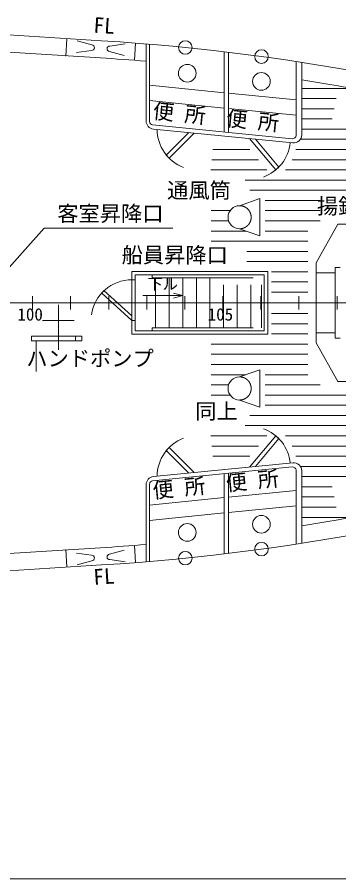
# Model space of a CAD drawing. Units: millimetres, scale not verified. Extents: x -51052 to 51048, y -29700 to 29700.
# Drawn here: x 17716 to 22447, y 1766 to 14446 of the extents above; entities that cross this region are included whole.
import ezdxf
from ezdxf.enums import TextEntityAlignment as Align

# ---------------------------------------------------------------- set-up
doc = ezdxf.new("R2010")
doc.units = ezdxf.units.MM
doc.header["$LTSCALE"] = 100
doc.linetypes.add('USER1', pattern=[50.8, 31.75, -6.35, 6.35, -6.35])
doc.linetypes.add('USER2', pattern=[9.525, 6.35, -3.175])
for name, color, linetype, lineweight in [('0-2_sunpou', 7, 'Continuous', 18), ('0-3_keijou', 7, 'Continuous', 18), ('0-5_text', 7, 'Continuous', 18), ('0-6_center', 7, 'USER1', 18), ('0-7_hachi', 7, 'Continuous', 18)]:
    doc.layers.add(name, color=color, linetype=linetype, lineweight=lineweight)
doc.styles.add('ＭＳ ゴシック', font='')
doc.styles.get('ＭＳ ゴシック').set_extended_font_data('MS Gothic')

msp = doc.modelspace()

# ---------------------------------------------------------------- linework, layer by layer
at = {"layer": '0-2_sunpou'}
for p, q in [((17941.5, 10342.6), (17941.5, 10142.6)), ((18501.5, 10342.6), (18501.5, 10142.6)), ((19061.5, 10342.6), (19061.5, 10142.6)), ((19621.5, 10342.6), (19621.5, 10142.6)), ((20181.5, 10342.6), (20181.5, 10142.6)), ((20741.5, 10342.6), (20741.5, 10142.6)), ((21301.5, 10342.6), (21301.5, 10142.6)), ((21861.5, 10342.6), (21861.5, 10142.6)), ((22421.5, 10342.6), (22421.5, 10142.6)), ((-41248.7, 10242.6), (45870.3, 10242.6)), ((34347, 1765.9), (-40697, 1765.9))]:
    msp.add_line(p, q, dxfattribs=at)
at = {"layer": '0-3_keijou'}
for p, q in [((15378.2, 14322), (18954.6, 14100.9)), ((18431.2, 13875.4), (18447, 14128.9)), ((18813.7, 14038.4), (18597.4, 14099)), ((15362.5, 14068.5), (18938.9, 13847.4)), ((18586.6, 13925.2), (18808.7, 13958.5)), ((19079.9, 14021.8), (19302, 14055.1)), ((19439.2, 13812.6), (19455, 14066.1)), ((19612.3, 12920.4), (19612.3, 14053.5)), ((19663.1, 12912.2), (19663.1, 14049.2)), ((19291.2, 13881.3), (19074.9, 13941.9)), ((20763.1, 12757.1), (20763.1, 13937.5)), ((20823.1, 12751.2), (20823.1, 13930.3)), ((21818.1, 12707), (21818.1, 13794.1)), ((21902.1, 12715.7), (21902.1, 13781.1)), ((19663.1, 13444.8), (20763.1, 13335)), ((20823.1, 13329), (21818.1, 13229.6)), ((19663.1, 13218.7), (20763.1, 13108.9)), ((20823.1, 13102.9), (21818.1, 13003.5)), ((19708.1, 12862.5), (21763.1, 12657.3)), ((19720.4, 12801), (21770.2, 12596.3)), ((20242.8, 12748.8), (19907.8, 12414.7)), ((20320.1, 12741.1), (19950.2, 12372.2)), ((21135.5, 12659.6), (21520.1, 12199.1)), ((21220.8, 12651.1), (21566.2, 12237.6)), ((19950.2, 12372.2), (19907.8, 12414.7)), ((21520.1, 12199.1), (21566.2, 12237.6)), ((20988.2, 11672.6), (21288.2, 11777.6)), ((21288.2, 11227.6), (21288.2, 11777.6)), ((20988.2, 11332.6), (21288.2, 11227.6)), ((22115.9, 10832.6), (22435.9, 11402.6)), ((22435.9, 11402.6), (23225.9, 11402.6)), ((22115.9, 10832.6), (22115.9, 10242.6)), ((19402, 10702.6), (21402, 10702.6)), ((19402, 9782.6), (19402, 10702.6)), ((19452, 10652.6), (21352, 10652.6)), ((19452, 9832.6), (19452, 10652.6)), ((19703.2, 10612.6), (19703.2, 10652.6)), ((21352, 9832.6), (21352, 10652.6)), ((21402, 9782.6), (21402, 10702.6)), ((22115.9, 10682.6), (22395.9, 10682.6)), ((22395.9, 10762.6), (22395.9, 10242.6)), ((22395.9, 10762.6), (22465.9, 10762.6)), ((19402, 10582.6), (19452, 10582.6)), ((19703.2, 10612.6), (20552, 10612.6)), ((19752, 9872.6), (19752, 10612.6)), ((19952, 9872.6), (19952, 10612.6)), ((20152, 9872.6), (20152, 10612.6)), ((20352, 9872.6), (20352, 10612.6)), ((20552, 9872.6), (20552, 10612.6)), ((18958.6, 10386.9), (18992.3, 10423.8)), ((19402, 10050.3), (18992.3, 10423.8)), ((19402, 9982.6), (18958.6, 10386.9)), ((22115.9, 9652.6), (22115.9, 10242.6)), ((22395.9, 9722.6), (22395.9, 10242.6)), ((19402, 9982.6), (19452, 9982.6)), ((19402, 9982.6), (19452, 9982.6)), ((19402, 9782.6), (21402, 9782.6)), ((19452, 9832.6), (21352, 9832.6)), ((19703.2, 9872.6), (20552, 9872.6)), ((19703.2, 9832.6), (19703.2, 9872.6)), ((22115.9, 9802.6), (22395.9, 9802.6)), ((17995.4, 9681.4), (17995.4, 9229.8)), ((18575.4, 9751.4), (18575.4, 9681.4)), ((22115.9, 9652.6), (22435.9, 9082.6)), ((22395.9, 9722.6), (22465.9, 9722.6)), ((20988.2, 9152.6), (21288.2, 9257.6)), ((21288.2, 9257.6), (21288.2, 8707.6)), ((22435.9, 9082.6), (23225.9, 9082.6)), ((20988.2, 8812.6), (21288.2, 8707.6)), ((21135.5, 7825.6), (21520.1, 8286.2)), ((21220.8, 7834.2), (21566.2, 8247.7)), ((21520.1, 8286.2), (21566.2, 8247.7)), ((19950.2, 8113.1), (19907.8, 8070.6)), ((20242.8, 7736.5), (19907.8, 8070.6)), ((20320.1, 7744.2), (19950.2, 8113.1)), ((19720.4, 7684.3), (21770.2, 7889)), ((19708.1, 7622.8), (21763.1, 7828)), ((21818.1, 7778.3), (21818.1, 6691.2)), ((21902.1, 7769.6), (21902.1, 6704.2)), ((20763.1, 7728.2), (20763.1, 6547.8)), ((20823.1, 7734.1), (20823.1, 6555)), ((19612.3, 7564.9), (19612.3, 6431.8)), ((19663.1, 7573), (19663.1, 6436)), ((20823.1, 7382.4), (21818.1, 7481.8)), ((19663.1, 7266.6), (20763.1, 7376.4)), ((20823.1, 7156.3), (21818.1, 7255.6)), ((19663.1, 7040.4), (20763.1, 7150.3)), ((15362.5, 6416.8), (18938.9, 6637.9)), ((18431.2, 6609.9), (18447, 6356.4)), ((19291.2, 6604), (19074.9, 6543.4)), ((19439.2, 6672.7), (19455, 6419.2)), ((18586.6, 6560.1), (18808.7, 6526.8)), ((15378.2, 6163.2), (18954.6, 6384.3)), ((18813.7, 6446.9), (18597.4, 6386.3)), ((19079.9, 6463.5), (19302, 6430.2))]:
    msp.add_line(p, q, dxfattribs=at)
at = {"layer": '0-3_keijou', "linetype": 'USER2'}
for p, q in [((20552, 10612.6), (21312, 10612.6)), ((20752, 9872.6), (20752, 10612.6)), ((20952, 9872.6), (20952, 10612.6)), ((21152, 9872.6), (21152, 10612.6)), ((21312, 9872.6), (21312, 10612.6)), ((20552, 9872.6), (21312, 9872.6))]:
    msp.add_line(p, q, dxfattribs=at)
at = {"layer": '0-3_keijou'}
msp.add_lwpolyline([(17925.4, 9751.4), (18665.4, 9751.4), (18665.4, 9681.4), (17925.4, 9681.4)], close=True, dxfattribs=at)
for centre, radius in [((20189.6, 14000.6), 100), ((21310.1, 13867.6), 100), ((20218.3, 13622), 130), ((21308.6, 13501.8), 130), ((21308.6, 6983.5), 130), ((20218.3, 6863.3), 130), ((21310.1, 6617.7), 100), ((20189.6, 6484.7), 100)]:
    msp.add_circle(centre, radius, dxfattribs=at)
for centre, radius, start, end in [((16980.1, -17838.1), 32000, 70.66269, 86.4624), ((18811.2, 13998.4), 40, 266.43378, 86.43378), ((19077.4, 13981.8), 40, 86.43378, 266.43378), ((16980.1, -17838.1), 31746, 85.24379, 86.4624), ((16980.1, -17838.1), 31746, 70.66269, 81.08073), ((19732.3, 12920.4), 120, 180, 264.29728), ((19713.1, 12912.2), 50, 180, 264.29728), ((20375, 12795.9), 600, 180.03645, 249.01006), ((21768.1, 12707), 50, 264.29728, 0), ((21782.1, 12715.7), 120, 264.29728, 0), ((21135.5, 12659.6), 600, 289.72843, 354.29728), ((20988.2, 11502.6), 170, 90, 270), ((19402, 9982.6), 600, 90, 171.95366), ((20988.2, 8982.6), 170, 90, 270), ((21135.5, 7825.6), 600, 5.70272, 70.27157), ((20375, 7689.4), 600, 110.98994, 179.96355), ((16980.1, 38323.4), 31746, 278.91927, 289.33731), ((16980.1, 38323.4), 32000, 273.5376, 289.33731), ((21782.1, 7769.6), 120, 0, 95.70272), ((21768.1, 7778.3), 50, 0, 95.70272), ((19732.3, 7564.9), 120, 95.70272, 180), ((19713.1, 7573), 50, 95.70272, 180), ((16980.1, 38323.4), 31746, 273.5376, 274.75621), ((18811.2, 6486.9), 40, 273.56622, 93.56622), ((19077.4, 6503.4), 40, 93.56622, 273.56622)]:
    msp.add_arc(centre, radius, start, end, dxfattribs=at)
at = {"layer": '0-3_keijou', "linetype": 'USER2'}
for centre in [(20988.2, 11502.6), (20988.2, 8982.6)]:
    msp.add_arc(centre, 170, 270, 90, dxfattribs=at)
at = {"layer": '0-5_text'}
for p, q in [((17432, 10581.3), (18112.2, 11342.4)), ((18112.2, 11342.4), (20007.9, 11342.4)), ((20152, 10350), (19565.3, 10350)), ((20152, 10350), (20016.8, 10386.3)), ((20152, 10350), (20016.8, 10313.8))]:
    msp.add_line(p, q, dxfattribs=at)
at = {"layer": '0-6_center'}
for p, q in [((18322.1, 9548.6), (18322.1, 10213.5)), ((18089.5, 9980.9), (18554.6, 9980.9))]:
    msp.add_line(p, q, dxfattribs=at)
at = {"layer": '0-7_hachi'}
for p, q in [((22637, 13399.8), (21902.1, 13399.8)), ((22410.7, 13249.8), (21902.1, 13249.8)), ((22381.5, 13099.8), (21902.1, 13099.8)), ((22352.3, 12949.8), (21902.1, 12949.8)), ((22834, 12799.8), (21902.1, 12799.8)), ((25571.9, 12649.8), (21882.4, 12649.8)), ((21138.7, 12499.8), (20593.4, 12499.8)), ((25330.7, 12499.8), (21817, 12499.8)), ((21264, 12349.8), (20577.9, 12349.8)), ((25134.5, 12349.8), (21763.2, 12349.8)), ((21389.2, 12199.8), (20562.5, 12199.8)), ((24969.7, 12199.8), (21663.3, 12199.8)), ((24828.7, 12049.8), (21071.9, 12049.8)), ((24706.9, 11899.8), (21138.5, 11899.8)), ((22174.9, 11749.8), (21363.1, 11749.8)), ((20848.7, 11599.8), (20568.7, 11599.8)), ((22174.9, 11599.8), (21363.1, 11599.8)), ((20826.6, 11449.8), (20568.7, 11449.8)), ((22174.9, 11449.8), (21363.1, 11449.8)), ((21081.9, 11299.8), (20568.7, 11299.8)), ((21991.9, 11299.8), (21363.1, 11299.8)), ((21991.9, 11149.8), (20568.7, 11149.8)), ((21991.9, 10999.8), (21092.1, 10999.8)), ((21991.9, 10849.8), (21092.1, 10849.8)), ((21991.9, 10699.8), (21459.9, 10699.8)), ((21991.9, 10549.8), (21459.9, 10549.8)), ((21991.9, 10399.8), (21459.9, 10399.8)), ((21991.9, 10085.4), (21459.9, 10085.4)), ((21991.9, 9935.4), (21459.9, 9935.4)), ((21991.9, 9785.4), (21459.9, 9785.4)), ((21991.9, 9635.4), (20568.7, 9635.4)), ((21991.9, 9485.4), (20568.7, 9485.4)), ((21991.9, 9335.4), (20568.7, 9335.4)), ((21081.9, 9185.4), (20568.7, 9185.4)), ((21991.9, 9185.4), (21363.1, 9185.4)), ((20826.6, 9035.4), (20568.7, 9035.4)), ((22174.9, 9035.4), (21363.1, 9035.4)), ((20848.7, 8885.4), (20568.7, 8885.4)), ((23149.9, 8885.4), (21363.1, 8885.4)), ((23149.9, 8735.4), (21363.1, 8735.4)), ((24706.9, 8585.4), (21138.5, 8585.4)), ((24828.7, 8435.4), (21071.9, 8435.4)), ((21389.2, 8285.4), (20562.5, 8285.4)), ((24969.7, 8285.4), (21663.3, 8285.4)), ((21264, 8135.4), (20577.9, 8135.4)), ((25134.5, 8135.4), (21763.2, 8135.4)), ((21138.7, 7985.4), (20593.4, 7985.4)), ((25330.7, 7985.4), (21817, 7985.4)), ((25571.9, 7835.4), (21882.4, 7835.4)), ((22834, 7685.4), (21902.1, 7685.4)), ((22352.3, 7535.4), (21902.1, 7535.4)), ((22381.5, 7385.4), (21902.1, 7385.4)), ((22410.7, 7235.4), (21902.1, 7235.4)), ((22637, 7085.4), (21902.1, 7085.4))]:
    msp.add_line(p, q, dxfattribs=at)

# ---------------------------------------------------------------- texts
at = {"layer": '0-2_sunpou', "style": 'ＭＳ ゴシック'}
for s, p in [('100', (17718.6, 9926.2)), ('105', (20518.6, 9926.2))]:
    msp.add_text(s, height=183.3, dxfattribs=at).set_placement(p, align=Align.BOTTOM_LEFT)
at = {"layer": '0-5_text', "style": 'ＭＳ ゴシック'}
for s, rotation, p in [('FL', 356.459, (18828.2, 14151.1)), ('便 所', 354.297, (19695.8, 12890.3)), ('便 所', 354.297, (20775.2, 12782.5)), ('便 所', 5.703, (20805, 7404.4)), ('便 所', 5.703, (19725.6, 7296.6)), ('FL', 3.541, (18847.3, 6024.8))]:
    msp.add_text(s, height=229.1, rotation=rotation, dxfattribs=at).set_placement(p, align=Align.BOTTOM_LEFT)
for s, height, p in [('通風筒', 229.1, (19922.3, 11714.7)), ('揚錨機', 229.1, (22126, 11483.6)), ('客室昇降口', 229.1, (18305.5, 11373.2)), ('船員昇降口', 229.1, (19252.4, 10763.2)), ('下ル', 165, (19631, 10388.4)), ('ハンドポンプ', 229.1, (17849.5, 9241)), ('同上', 229.1, (20335.7, 8465.2))]:
    msp.add_text(s, height=height, dxfattribs=at).set_placement(p, align=Align.BOTTOM_LEFT)

doc.saveas('drawing.dxf')
